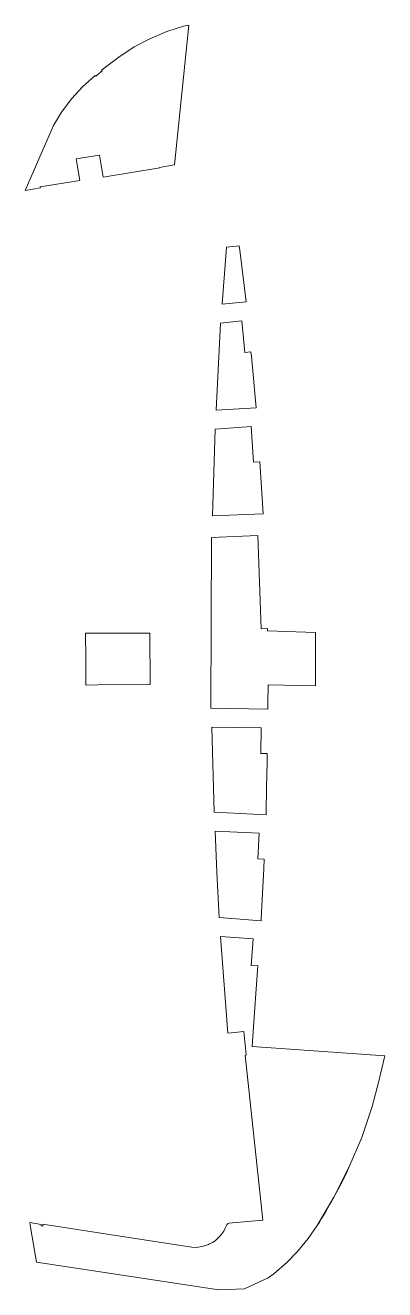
# Model space of a CAD drawing. Header units: metres. Extents: x 113443 to 113498, y 502844 to 503037.
import ezdxf

# ---------------------------------------------------------------- set-up
doc = ezdxf.new("R2010")
doc.units = ezdxf.units.M
doc.header["$MEASUREMENT"] = 0
doc.layers.add('Verplicht aanleg van groen', color=7, linetype='Continuous', lineweight=0)

msp = doc.modelspace()

# ---------------------------------------------------------------- linework, layer by layer
at = {"layer": 'Verplicht aanleg van groen', "flags": 128}
for points in [[(113468.184, 503036.677), (113465.973, 503015.424), (113463.732, 503015.038), (113463.741, 503014.979), (113455.138, 503013.565), (113454.585, 503016.914), (113451.051, 503016.357), (113451.572, 503013.058), (113445.577, 503012.064), (113445.603675, 503011.903121), (113443.293, 503011.52), (113447.588, 503021.429), (113448.815405, 503023.457161), (113450.383933, 503025.54892), (113452.015355, 503027.32348), (113453.937, 503029.037), (113454.035, 503028.923), (113454.994, 503029.734), (113454.896, 503029.847), (113457.52, 503031.822), (113459.88227, 503033.374444), (113462.229965, 503034.626984), (113464.815669, 503035.717569), (113467.371, 503036.53), (113468.184, 503036.677)], [(113473.227793, 502994.200257), (113476.91, 502994.542), (113475.926, 503002.433), (113475.848, 503003.068), (113473.887599, 503002.862292), (113473.227793, 502994.200257)], [(113476.231, 502991.652), (113476.688, 502986.853), (113477.634, 502986.944), (113477.695, 502986.299), (113478.448, 502978.418), (113472.349151, 502978.03646), (113473.019035, 502991.318842), (113476.231, 502991.652)], [(113472.171731, 502975.170227), (113477.678, 502975.544), (113478.043, 502970.143), (113478.991, 502970.207), (113479.513, 502962.272), (113471.75638, 502961.979661), (113472.171731, 502975.170227)], [(113471.611546, 502958.676979), (113478.657, 502958.989), (113479.206, 502944.743), (113480.164, 502944.793), (113480.163, 502944.458), (113487.448, 502944.21), (113487.448, 502940.129), (113487.448, 502936.048), (113480.269, 502936.207), (113480.214, 502933.494), (113480.201, 502932.643), (113480.199, 502932.523), (113471.537171, 502932.650345), (113471.611546, 502958.676979)], [(113454.326253, 502936.198798), (113462.316, 502936.291), (113462.261, 502944.099), (113456.621596, 502944.097848), (113452.47, 502944.097), (113452.497, 502940.1375), (113452.524, 502936.178), (113454.326253, 502936.198798)], [(113480.093, 502925.771), (113480.08, 502924.412), (113480.0235, 502920.592), (113479.967, 502916.772), (113479.952, 502916.462), (113479.95, 502916.419), (113472.045748, 502916.811536), (113471.680926, 502929.761582), (113479.179, 502929.692), (113479.151, 502925.78), (113480.093, 502925.771)], [(113479.636, 502909.672), (113479.569, 502908.223), (113479.3855, 502904.4155), (113479.202, 502900.608), (113479.18, 502900.299), (113472.811671, 502900.796365), (113472.426, 502907.688), (113472.164308, 502913.935886), (113478.868, 502913.624), (113478.695, 502909.716), (113479.636, 502909.672)], [(113477.807, 502881.153), (113478.024, 502884.145), (113478.597, 502892.065), (113478.693732, 502893.431193), (113477.679, 502893.477), (113477.982, 502897.556), (113472.992398, 502897.903681), (113474.137, 502883.189), (113476.569, 502883.402), (113476.89, 502879.842), (113476.728, 502879.818), (113479.462, 502854.696), (113474.288, 502854.207), (113474.179745, 502854.171922), (113474.06479, 502854.098822), (113473.981238, 502854.007545), (113473.922, 502853.896), (113473.733195, 502853.452551), (113473.489719, 502853.005997), (113473.219729, 502852.607735), (113472.904138, 502852.226151), (113472.566384, 502851.88875), (113472.163318, 502851.557842), (113471.776672, 502851.298356), (113471.335, 502851.059), (113471.149, 502850.972), (113470.543197, 502850.75204), (113469.922672, 502850.608945), (113469.285399, 502850.541561), (113468.645, 502850.552), (113457.082, 502852.337), (113445.982, 502854.061), (113445.937, 502853.775), (113445.691, 502853.813), (113445.724, 502854.031), (113443.976, 502854.303), (113444.02, 502853.934), (113444.978, 502848.266), (113472.722, 502844.091), (113476.644, 502844.202), (113480.263, 502845.9), (113481.093, 502846.51), (113483.117571, 502848.231407), (113484.737106, 502849.886118), (113486.358854, 502851.871672), (113487.706, 502853.869), (113490.267804, 502858.199643), (113492.542, 502862.688), (113494.484035, 502867.280094), (113496.061, 502872.01), (113497.094058, 502875.847266), (113497.984983, 502879.720001), (113477.807, 502881.153)]]:
    msp.add_lwpolyline(points, dxfattribs=at)
at = {"layer": 'Verplicht aanleg van groen'}
msp.add_arc((113422.591241, 502895.310865), 77.183936, 327.525551, 334.997113, dxfattribs=at)

doc.saveas('drawing.dxf')
